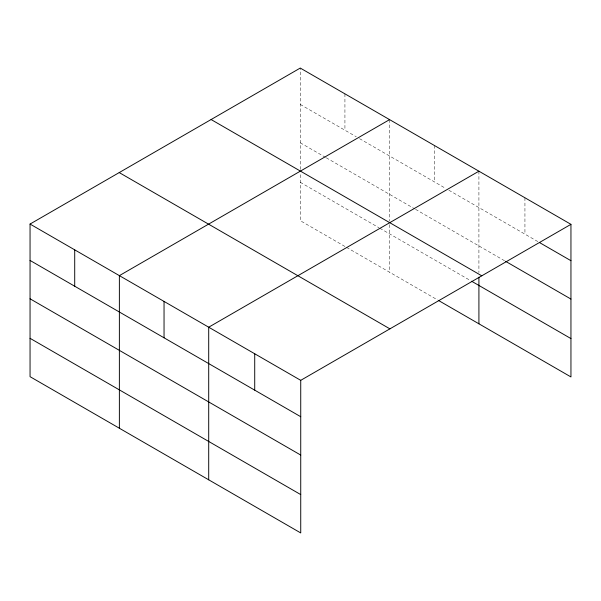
<?xml version="1.0" encoding="UTF-8"?>
<svg xmlns="http://www.w3.org/2000/svg" width="601" height="601" viewBox="0 0 601 601"><rect width="100%" height="100%" fill="white"/><g stroke="black" fill="none" stroke-linecap="round" stroke-linejoin="round"><path stroke-width="0.45" stroke-dasharray="3 2.25" d="M300.267 169.437L300.267 68.056M300.267 104.431L356.295 136.78M359.548 138.658L445.619 188.353M448.872 190.224L538.661 242.068M300.267 142.783L325.441 157.319M326.253 157.793L414.765 208.893M415.576 209.358L504.75 260.849M300.267 182.306L379.036 227.779M379.847 228.252L469.982 280.291M344.929 246.448L300.267 220.665L300.267 173.118M346.552 247.387L437.505 299.891M524.936 197.767L524.936 234.142M478.914 171.195L478.914 272.584M434.253 145.412L434.253 181.787M389.591 119.622L389.591 221.01M389.591 224.684L389.591 272.23M344.929 93.839L344.929 130.214"/><path stroke-width="0.9" d="M570.95 224.331L300.267 68.056L30.05 224.06L30.05 376.669L300.733 532.944L300.733 380.335L570.95 224.331L570.95 376.94L438.317 300.365M389.591 119.622L119.374 275.634L119.374 428.243M478.914 171.195L208.705 327.207L208.705 479.816M539.465 242.534L570.95 260.706M505.561 261.315L570.95 299.065M211.094 119.531L481.777 275.814M471.605 281.23L570.95 338.581M119.223 172.577L389.906 328.86M30.05 224.06L300.733 380.335M30.05 260.436L300.733 416.718M30.05 298.795L300.733 455.07M30.05 338.31L300.733 494.593M478.914 277.181L478.914 323.804M254.719 353.771L254.719 390.147M164.043 301.417L164.043 337.792M74.712 249.843L74.712 286.226"/></g></svg>
